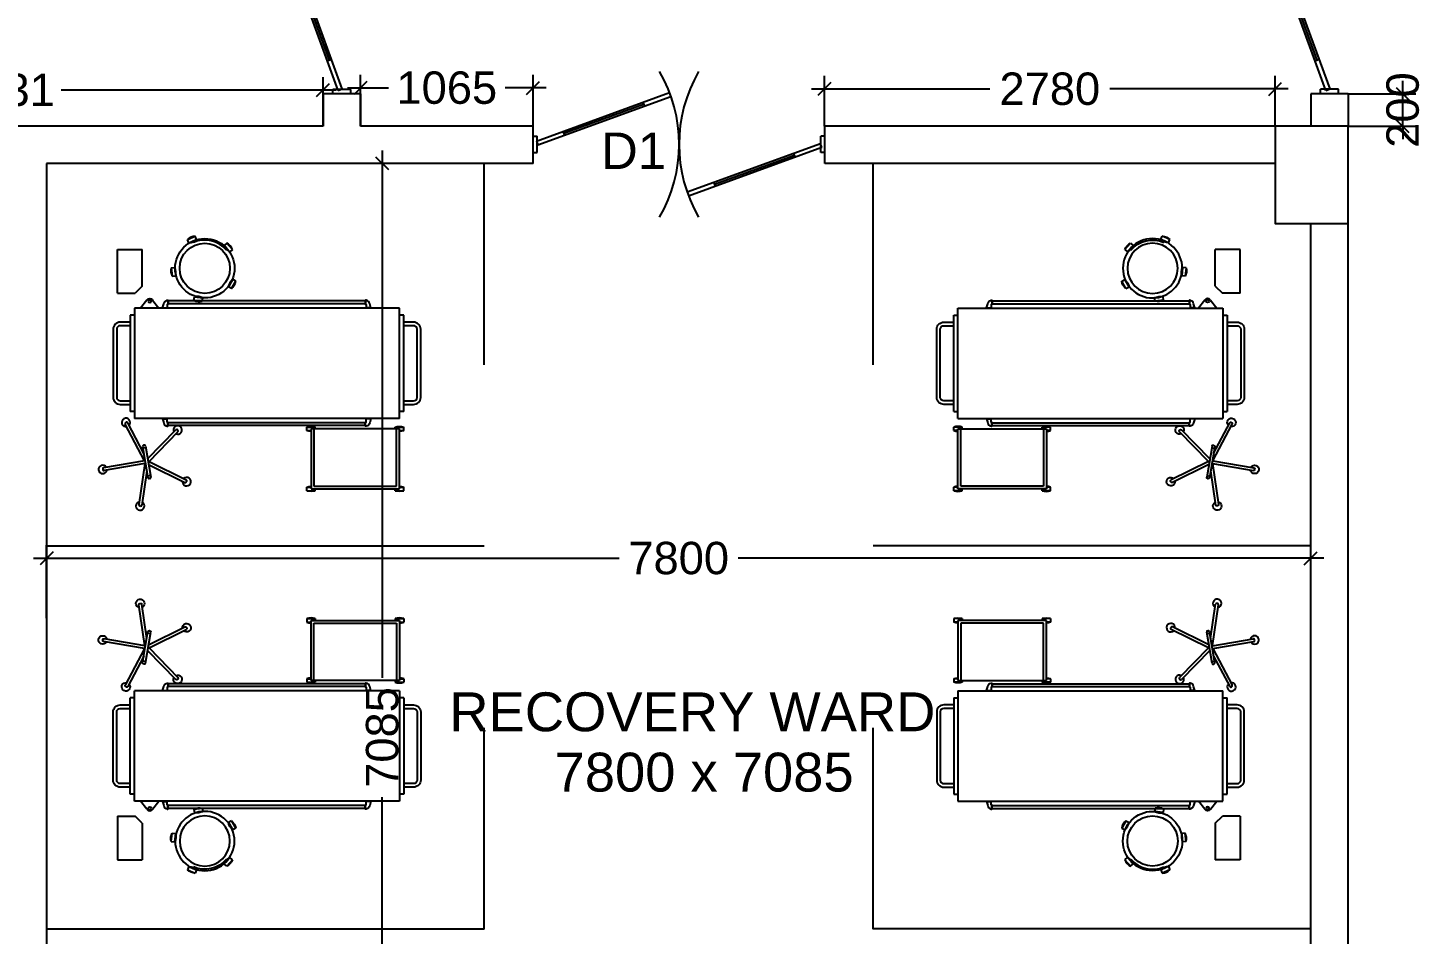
# Model space of a CAD drawing. Extents: x 7897917 to 8423973, y -6487334 to -6173396.
# Drawn here: x 7951689 to 7960303, y -6410856 to -6405263 of the extents above; entities that cross this region are included whole.
import ezdxf
from ezdxf.enums import TextEntityAlignment as Align

# ---------------------------------------------------------------- set-up
doc = ezdxf.new("R2010")
doc.units = 0
doc.header["$LTSCALE"] = 600
doc.header["$MEASUREMENT"] = 0
doc.header["$PDMODE"] = 35
doc.layers.get('0').update_dxf_attribs({"linetype": 'CONTINUOUS'})
doc.layers.get('Defpoints').update_dxf_attribs({"linetype": 'CONTINUOUS'})
for name, color, linetype in [('Beds', 33, 'CONTINUOUS'), ('DOOR', 32, 'CONTINUOUS'), ('Fire Door', 10, 'CONTINUOUS'), ('furniture', 33, 'CONTINUOUS'), ('joinery', 7, 'CONTINUOUS'), ('LA-column', 3, 'CONTINUOUS'), ('LOADING', 140, 'CONTINUOUS'), ('P-Wall', 8, 'CONTINUOUS'), ('Room Dim', 1, 'CONTINUOUS'), ('TEXT', 6, 'CONTINUOUS'), ('Walls', 7, 'CONTINUOUS'), ('Working Dim', 5, 'CONTINUOUS')]:
    doc.layers.add(name, color=color, linetype=linetype)
doc.styles.add('ari', font='arial.ttf')
doc.styles.add('ARIAL', font='arial.ttf')
doc.linetypes.add('ZIGZAG', pattern='A,0.0001,-0.2,[131,ltypeshp.shx,S=0.2,R=0,X=-0.2,Y=0],-0.4,[131,ltypeshp.shx,S=0.2,R=180,X=0.2,Y=0],-0.2', length=0.8001)
doc.dimstyles.new('int. dim', dxfattribs={"dimtxt": 450, "dimasz": 80, "dimexe": 80, "dimexo": 0, "dimgap": 70, "dimtad": 0, "dimdec": 0, "dimzin": 12, "dimdsep": 46, "dimtxsty": 'ari', "dimblk": 'OBLIQUE', "dimcen": 2, "dimdle": 80, "dimclrd": 256, "dimclre": 256, "dimclrt": 6, "dimadec": 0, "dimazin": 0, "dimtfac": 1, "dimtdec": 0, "dimtix": 1, "dimtmove": 2, "dimatfit": 3, "dimfxl": 1, "dimtolj": 1, "dimtzin": 0, "dimlwd": -1, "dimlwe": -1, "dimarcsym": 0})

# ---------------------------------------------------------------- blocks, each defined once
blk = doc.blocks.new('A$C15456D16')
at = {"layer": 'Fire Door'}
for p, q in [((978.6, 22.6), (65.1, 355.1)), ((978.6, 22.6), (65.1, 355.1)), ((978.7, 22.6), (65.1, 355.1)), ((969.1, -3.6), (55.6, 329)), ((969.1, -3.6), (55.6, 329)), ((969.2, -3.6), (55.6, 329)), ((247.8, 288.6), (238.3, 262.5)), ((247.8, 288.6), (238.3, 262.5)), ((247.8, 288.6), (238.3, 262.5)), ((791.2, 76), (243, 275.5)), ((791.2, 76), (243, 275.5)), ((791.2, 76), (243, 275.5)), ((795.9, 89.1), (786.4, 63)), ((795.9, 89.1), (786.4, 63)), ((795.9, 89.1), (786.4, 63)), ((-1000, 55.6), (-972.2, 55.6)), ((-1000, -55.6), (-1000, 55.6)), ((-1000, 55.6), (-972.2, 55.6)), ((-1000, -55.6), (-1000, 55.6)), ((-1000, 55.6), (-972.2, 55.6)), ((-1000, -55.6), (-1000, 55.6)), ((-978.6, -22.6), (-969.1, 3.6)), ((-978.6, -22.6), (-969.1, 3.6)), ((-978.6, -22.6), (-969.1, 3.6)), ((-972.2, -55.6), (-972.2, 55.6)), ((-972.2, -55.6), (-972.2, 55.6)), ((-972.2, -55.6), (-972.2, 55.6)), ((-969.1, 3.6), (-55.6, -329)), ((-969.1, 3.6), (-55.6, -329)), ((-969.1, 3.6), (-55.5, -329)), ((978.6, 22.6), (969.1, -3.6)), ((978.6, 22.6), (969.1, -3.6)), ((978.7, 22.6), (969.2, -3.6)), ((1000, 55.6), (972.2, 55.6)), ((972.2, -55.6), (972.2, 55.6)), ((1000, 55.6), (972.2, 55.6)), ((972.2, -55.6), (972.2, 55.6)), ((1000, 55.6), (972.2, 55.6)), ((972.2, -55.6), (972.2, 55.6)), ((1000, -55.6), (1000, 55.6)), ((1000, -55.6), (1000, 55.6)), ((1000, -55.6), (1000, 55.6)), ((-1000, -55.6), (-972.2, -55.6)), ((-1000, -55.6), (-972.2, -55.6)), ((-1000, -55.6), (-972.2, -55.6)), ((-978.6, -22.6), (-65.1, -355.1)), ((-978.6, -22.6), (-65.1, -355.1)), ((-978.6, -22.6), (-65, -355.1)), ((-795.9, -89.1), (-786.4, -63)), ((-795.9, -89.1), (-786.4, -63)), ((-795.9, -89.1), (-786.4, -63)), ((-791.2, -76), (-243, -275.5)), ((-791.2, -76), (-243, -275.5)), ((-791.2, -76), (-243, -275.5)), ((1000, -55.6), (972.2, -55.6)), ((1000, -55.6), (972.2, -55.6)), ((1000, -55.6), (972.2, -55.6)), ((-238.3, -262.5), (-247.8, -288.6)), ((-238.3, -262.5), (-247.8, -288.6)), ((-238.3, -262.5), (-247.8, -288.6))]:
    blk.add_line(p, q, dxfattribs=at)
at = {"layer": 'Fire Door', "extrusion": (0, 0, -1)}
for centre, major_axis, start_param, end_param in [((-1000, 0), (-1000, 0.1), 2.617886, 3.665084), ((-1000, 0), (-1000, 0.1), 2.617886, 3.665084), ((-1000, 0), (-1000, 0.1), 2.617886, 3.665084), ((1000, 0), (1000, 0.1), 2.618102, 3.665299), ((1000, 0), (1000, 0.1), 2.618102, 3.665299), ((1000, 0), (1000, 0.1), 2.618102, 3.665299)]:
    blk.add_ellipse(centre, major_axis=major_axis, ratio=1, start_param=start_param, end_param=end_param, dxfattribs=at)
blk = doc.blocks.new('Z$W@#5624')
at = {"layer": 'DOOR'}
for p, q in [((19.2, 469.7), (840.4, 768.6)), ((27.7, 446.2), (848.9, 745.1)), ((187.7, 517.8), (680.4, 697.1)), ((676.2, 708.8), (684.7, 685.4)), ((183.4, 529.5), (192, 506)), ((0, 399.5), (0, 499.4)), ((0, 499.4), (25, 499.4)), ((19.2, 469.7), (27.7, 446.2)), ((25, 399.5), (25, 499.4)), ((1770, 452.6), (948.8, 153.7)), ((1778.6, 429.2), (1770, 452.6)), ((1797.8, 499.4), (1772.8, 499.4)), ((1772.8, 399.5), (1772.8, 499.4)), ((1797.8, 399.5), (1797.8, 499.4)), ((0, 399.5), (25, 399.5)), ((1778.6, 429.2), (957.4, 130.3)), ((1610.1, 381.1), (1117.3, 201.8)), ((1614.3, 369.4), (1605.8, 392.9)), ((1797.8, 399.5), (1772.8, 399.5)), ((1113.1, 213.5), (1121.6, 190.1))]:
    blk.add_line(p, q, dxfattribs=at)
at = {"layer": 'DOOR', "color": 145}
for centre, start_param, end_param in [((0, 449.4), 2.617994, 3.665191), ((1797.8, 449.4), -0.523599, 0.523599)]:
    blk.add_ellipse(centre, major_axis=(-898.9, 0), ratio=1, start_param=start_param, end_param=end_param, dxfattribs=at)
blk = doc.blocks.new('HF12177-P')
for p, q in [((-0.0196, -0.007), (-0.1885, 0.2255)), ((0, 0), (-0.1724, 0.2372)), ((0, 0), (0.1724, 0.2372)), ((0.0196, -0.007), (0.1885, 0.2255)), ((-0.0631, -0.027), (-0.2951, -0.1024)), ((-0.01, -0.0308), (-0.2889, -0.1214)), ((-0.12, -0.015), (-0.12, -0.019)), ((-0.112, -0.007), (0.112, -0.007)), ((-0.112, -0.027), (0.112, -0.027)), ((-0.1, -0.007), (-0.1, -0.027)), ((-0.01, -0.0308), (-0.01, -0.324)), ((0.01, -0.0308), (0.01, -0.324)), ((0.01, -0.0308), (0.2889, -0.1214)), ((0.0631, -0.027), (0.2951, -0.1024)), ((0.1, -0.007), (0.1, -0.027)), ((0.12, -0.015), (0.12, -0.019))]:
    blk.add_line(p, q)
for centre, radius, start, end in [((-0.1852, 0.2378), 0.03, 325.47122, 286.52878), ((-0.1821, 0.2302), 0.008, 126.37327, 216), ((0, -0.017), 0.315, 125.62673, 126.37327), ((-0.1788, 0.2325), 0.008, 36, 125.62673), ((0.1852, 0.2378), 0.03, 253.47122, 214.52878), ((0.1788, 0.2325), 0.008, 54.37327, 144), ((0, -0.017), 0.315, 53.62673, 54.37327), ((0.1821, 0.2302), 0.008, 324, 53.62673), ((-0.2996, -0.1144), 0.03, 37.47122, 358.52878), ((-0.112, -0.015), 0.008, 90, 180), ((-0.112, -0.019), 0.008, 180, 270), ((0.112, -0.015), 0.008, 0, 90), ((0.112, -0.019), 0.008, 270, 0), ((0.2996, -0.1144), 0.03, 181.47122, 142.52878), ((-0.2926, -0.11), 0.008, 108, 197.62673), ((0, -0.017), 0.315, 197.62673, 198.37327), ((-0.2914, -0.1138), 0.008, 198.37327, 288), ((0.2914, -0.1138), 0.008, 252, 341.62673), ((0.2926, -0.11), 0.008, 342.37327, 72), ((0, -0.017), 0.315, 341.62673, 342.37327), ((0, -0.332), 0.03, 109.47122, 70.52878), ((-0.002, -0.324), 0.008, 180, 269.62673), ((0, -0.017), 0.315, 269.62673, 270.37327), ((0.002, -0.324), 0.008, 270.37327, 0)]:
    blk.add_arc(centre, radius, start, end)
blk = doc.blocks.new('HF10037A-P')
for p, q in [((-0.0301, 0.4129), (-0.0301, 0.3879)), ((0.0299, 0.4129), (-0.0301, 0.4129)), ((0.0299, 0.4129), (0.0299, 0.3879)), ((0.0299, 0.3879), (-0.0301, 0.3879)), ((-0.2161, 0.2789), (-0.2303, 0.2206)), ((-0.2303, 0.2206), (-0.206, 0.2147)), ((-0.2161, 0.2789), (-0.1918, 0.273)), ((-0.1918, 0.273), (-0.206, 0.2147)), ((0.1909, 0.2372), (0.2004, 0.2402)), ((0.1911, 0.2695), (0.2149, 0.2771)), ((0.1911, 0.2695), (0.2094, 0.2124)), ((0.2094, 0.2124), (0.2332, 0.22)), ((0.2149, 0.2771), (0.2332, 0.22)), ((-0.1637, 0.0065), (-0.1487, 0.0264)), ((-0.1637, 0.0065), (-0.1157, -0.0296)), ((-0.1487, 0.0264), (-0.1007, -0.0096)), ((0.0965, -0.0108), (0.1459, 0.0231)), ((0.1106, -0.0314), (0.1601, 0.0025)), ((0.1107, 0.0109), (0.1162, 0.0026)), ((0.1601, 0.0025), (0.1459, 0.0231)), ((-0.1157, -0.0296), (-0.1007, -0.0096)), ((0.1106, -0.0314), (0.0965, -0.0108))]:
    blk.add_line(p, q)
for radius in [0.21, 0.1775]:
    blk.add_circle((0, 0.1775), radius)
for centre, radius, start, end in [((-0.0001, 0.3254), 0.0925, 71.07536, 108.92464), ((-0.0001, 0.4754), 0.0925, 251.07536, 288.92464), ((-0.1382, 0.229), 0.0925, 147.34193, 185.19122), ((-0.2839, 0.2646), 0.0925, 327.34193, 5.19122), ((0, 0.1775), 0.2, 303.60368, 17.3657), ((0.2836, 0.2676), 0.0925, 178.84116, 216.69044), ((0.1407, 0.2219), 0.0925, 358.84116, 36.69044), ((-0.0871, 0.0584), 0.0925, 214.18748, 252.03677), ((-0.1772, -0.0615), 0.0925, 34.18748, 72.03677), ((0.1707, -0.066), 0.0925, 105.51211, 143.3614), ((0.0859, 0.0577), 0.0925, 285.51211, 323.3614)]:
    blk.add_arc(centre, radius, start, end)
blk = doc.blocks.new('ME17678-P')
at = {"layer": 'furniture', "color": 21}
for p, q in [((-0.05, 0.175), (0.26, 0.175)), ((-0.05, 0.175), (-0.05, 0.05)), ((0.26, 0.175), (0.26, 0)), ((0, 0), (-0.05, 0.05)), ((0, 0), (0.26, 0))]:
    blk.add_line(p, q, dxfattribs=at)
blk = doc.blocks.new('A$C6969112B')
at = {"layer": 'furniture', "color": 8}
for p, q in [((428.3, 1689), (477.6, 1728.6)), ((477.6, 1766.3), (1159.9, 1766.3)), ((477.6, 130.9), (477.6, 1766.3)), ((521.2, 1792.5), (1116.3, 1792.5)), ((521.2, 1766.3), (521.2, 1792.5)), ((1116.3, 1766.3), (1116.3, 1792.5)), ((1159.9, 130.9), (1159.9, 1766.3)), ((428.3, 1654.1), (477.6, 1614.5)), ((432.3, 1559.1), (432.3, 1556.9)), ((433.9, 342.6), (433.9, 1556.9)), ((451.4, 342.6), (451.4, 1556.9)), ((453, 1559.1), (453, 1556.9)), ((476, 1595), (476, 1560.9)), ((1161.6, 1595), (1161.6, 1560.9)), ((1184.5, 1559.1), (1184.5, 1556.9)), ((1186.1, 342.6), (1186.1, 1556.9)), ((1203.6, 342.6), (1203.6, 1556.9)), ((1205.2, 1559.1), (1205.2, 1556.9)), ((1234.1, 702.5), (1212.3, 702.5)), ((1212.3, 702.5), (1212.3, 650.2)), ((1234.1, 702.5), (1234.1, 676.4)), ((1605, 702.5), (1583.2, 702.5)), ((1583.2, 702.5), (1583.2, 676.4)), ((1605, 702.5), (1605, 650.2)), ((1223.2, 650.2), (1212.3, 650.2)), ((1223.2, 130.9), (1223.2, 676.4)), ((1223.2, 676.4), (1594.1, 676.4)), ((1223.2, 658.9), (1576.7, 658.9)), ((1576.7, 658.9), (1576.7, 148.4)), ((1594.1, 676.4), (1594.1, 130.9)), ((1605, 650.2), (1594.1, 650.2)), ((432.3, 340.4), (432.3, 342.6)), ((453, 340.4), (453, 342.6)), ((476, 304.5), (476, 338.6)), ((1161.6, 304.5), (1161.6, 338.6)), ((1184.5, 340.4), (1184.5, 342.6)), ((1205.2, 340.4), (1205.2, 342.6)), ((1159.9, 130.9), (477.6, 130.9)), ((521.2, 104.7), (521.2, 130.9)), ((1116.3, 104.7), (521.2, 104.7)), ((1116.3, 104.7), (1116.3, 130.9)), ((1223.2, 157.1), (1212.3, 157.1)), ((1212.3, 157.1), (1212.3, 104.7)), ((1234.1, 104.7), (1212.3, 104.7)), ((1576.7, 148.4), (1223.2, 148.4)), ((1594.1, 130.9), (1223.2, 130.9)), ((1234.1, 130.9), (1234.1, 104.7)), ((1583.2, 130.9), (1583.2, 104.7)), ((1605, 104.7), (1583.2, 104.7)), ((1605, 157.1), (1594.1, 157.1)), ((1605, 157.1), (1605, 104.7))]:
    blk.add_line(p, q, dxfattribs=at)
for points in [[(564.9, 1792.5), (564.9, 1853.6, -0.414214), (608.5, 1897.3), (1029, 1897.3, -0.414214), (1072.7, 1853.6), (1072.7, 1792.5)], [(586.7, 1792.5), (586.7, 1853.6, -0.414214), (608.5, 1875.4), (1029, 1875.4, -0.414214), (1050.8, 1853.6), (1050.8, 1792.5)], [(476, 1592.7), (451.4, 1585, 0.318781), (430, 1563.1), (430, 1559.1), (455.4, 1559.1), (455.4, 1563.1), (476, 1563.1)], [(1161.6, 1592.7), (1186.1, 1585, -0.318781), (1207.6, 1563.1), (1207.6, 1559.1), (1182.1, 1559.1), (1182.1, 1563.1), (1161.6, 1563.1)], [(476, 306.8), (451.4, 314.4, -0.318781), (430, 336.4), (430, 340.4), (455.4, 340.4), (455.4, 336.4), (476, 336.4)], [(1161.6, 306.8), (1186.1, 314.4, 0.318781), (1207.6, 336.4), (1207.6, 340.4), (1182.1, 340.4), (1182.1, 336.4), (1161.6, 336.4)], [(1072.7, 104.7), (1072.7, 43.6, -0.414214), (1029, 0), (608.5, 0, -0.414214), (564.9, 43.6), (564.9, 104.7)], [(1050.8, 104.7), (1050.8, 43.6, -0.414214), (1029, 21.8), (608.5, 21.8, -0.414214), (586.7, 43.6), (586.7, 104.7)]]:
    blk.add_lwpolyline(points, format="xyb", dxfattribs=at)
for points in [[(432.3, 1556.9), (453, 1556.9)], [(476, 1595), (477.6, 1595)], [(476, 1560.9), (477.6, 1560.9)], [(1161.6, 1595), (1159.9, 1595)], [(1161.6, 1560.9), (1159.9, 1560.9)], [(1205.2, 1556.9), (1184.5, 1556.9)], [(432.3, 342.6), (453, 342.6)], [(476, 338.6), (477.6, 338.6)], [(476, 304.5), (477.6, 304.5)], [(1161.6, 338.6), (1159.9, 338.6)], [(1161.6, 304.5), (1159.9, 304.5)], [(1205.2, 342.6), (1184.5, 342.6)]]:
    blk.add_lwpolyline(points, dxfattribs=at)
blk.add_circle((435.1, 1671.6), 9.27, dxfattribs=at)
for centre, radius, start, end in [((440.7, 1671.6), 21.4, 125.42703, 234.57297), ((1288.7, 676.4), 80.7, 161.07536, 198.92464), ((1157.8, 676.4), 80.7, 0, 18.92464), ((1659.6, 676.4), 80.7, 161.07536, 180), ((1528.7, 676.4), 80.7, 341.07536, 18.92464), ((1288.7, 130.9), 80.7, 161.07536, 198.92464), ((1157.8, 130.9), 80.7, 341.07536, 0), ((1659.6, 130.9), 80.7, 180, 198.92464), ((1528.7, 130.9), 80.7, 341.07536, 18.92464)]:
    blk.add_arc(centre, radius, start, end, dxfattribs=at)
at = {"layer": 'LOADING', "color": 8, "yscale": 872.7299101983663, "zscale": 872.7299101979671}
for name, p, xscale, rotation in [('HF12177-P', (1424.7, 1676), -872.7299101979006, 170.2976301882088), ('HF10037A-P', (215.1, 1178), -872.7299102004868, 353.6512974186875)]:
    blk.add_blockref(name, p, dxfattribs=dict(at, xscale=xscale, rotation=rotation))
at = {"layer": 'LOADING', "color": 8, "xscale": -872.7299101983663, "yscale": 872.7299101983663, "zscale": 872.7299101979671}
blk.add_blockref('ME17678-P', (343.2, 1718.8), dxfattribs=at)
blk = doc.blocks.new('_Oblique')
at = {"color": 0, "linetype": 'ByBlock', "lineweight": -2}
blk.add_line((-0.5, -0.5), (0.5, 0.5), dxfattribs=at)
blk = doc.blocks.new('*D560')
at = {"layer": 'Defpoints', "color": 0, "transparency": 16777216}
for p in [(7954805.5, -6405632.8), (7953741, -6405869.7), (7954805.5, -6405869.7, 5.1)]:
    blk.add_point(p, dxfattribs=at)
at = {"layer": 'Working Dim', "transparency": 16777216}
for p, q in [((7953741, -6405869.7), (7953741, -6405552.8)), ((7954805.5, -6405869.7), (7954805.5, -6405552.8)), ((7953661, -6405632.8), (7953913.3, -6405632.8)), ((7954885.5, -6405632.8), (7954633.2, -6405632.8))]:
    blk.add_line(p, q, dxfattribs=at)
at = {"layer": 'Working Dim', "transparency": 16777216, "xscale": 80, "yscale": 80, "zscale": 80, "rotation": 180}
blk.add_blockref('_Oblique', (7953741, -6405632.8), dxfattribs=at)
at = {"layer": 'Working Dim', "transparency": 16777216, "xscale": 80, "yscale": 80, "zscale": 80}
blk.add_blockref('_Oblique', (7954805.5, -6405632.8), dxfattribs=at)
at = {"layer": 'Working Dim', "color": 6, "transparency": 16777216, "insert": (7954273.3, -6405632.8), "char_height": 200, "attachment_point": 5, "style": 'ari'}
blk.add_mtext('\\A1;1065', dxfattribs=at)
blk = doc.blocks.new('*D561')
at = {"layer": 'Defpoints', "color": 0, "transparency": 16777216}
for p in [(7959384, -6405639.5), (7956603.5, -6405869.7, 5.1), (7959384, -6405869.7, 7.1)]:
    blk.add_point(p, dxfattribs=at)
at = {"layer": 'Working Dim', "transparency": 16777216}
for p, q in [((7956603.5, -6405869.7), (7956603.5, -6405559.5)), ((7959384, -6405869.7), (7959384, -6405559.5)), ((7956523.5, -6405639.5), (7957623.8, -6405639.5)), ((7959464, -6405639.5), (7958363.8, -6405639.5))]:
    blk.add_line(p, q, dxfattribs=at)
at = {"layer": 'Working Dim', "transparency": 16777216, "xscale": 80, "yscale": 80, "zscale": 80, "rotation": 180}
blk.add_blockref('_Oblique', (7956603.5, -6405639.5), dxfattribs=at)
at = {"layer": 'Working Dim', "transparency": 16777216, "xscale": 80, "yscale": 80, "zscale": 80}
blk.add_blockref('_Oblique', (7959384, -6405639.5), dxfattribs=at)
at = {"layer": 'Working Dim', "color": 6, "transparency": 16777216, "insert": (7957993.8, -6405639.5), "char_height": 200, "attachment_point": 5, "style": 'ari'}
blk.add_mtext('\\A1;2780', dxfattribs=at)
blk = doc.blocks.new('*D562')
at = {"layer": 'Defpoints', "color": 0, "transparency": 16777216}
for p in [(7953510, -6405646.6), (7949579, -6405869.7, 13.3), (7953510, -6405869.7)]:
    blk.add_point(p, dxfattribs=at)
at = {"layer": 'Working Dim', "transparency": 16777216}
for p, q in [((7949579, -6405869.7), (7949579, -6405566.6)), ((7953510, -6405869.7), (7953510, -6405566.6)), ((7949499, -6405646.6), (7951195.2, -6405646.6)), ((7953590, -6405646.6), (7951893.8, -6405646.6))]:
    blk.add_line(p, q, dxfattribs=at)
at = {"layer": 'Working Dim', "transparency": 16777216, "xscale": 80, "yscale": 80, "zscale": 80, "rotation": 180}
blk.add_blockref('_Oblique', (7949579, -6405646.6), dxfattribs=at)
at = {"layer": 'Working Dim', "transparency": 16777216, "xscale": 80, "yscale": 80, "zscale": 80}
blk.add_blockref('_Oblique', (7953510, -6405646.6), dxfattribs=at)
at = {"layer": 'Working Dim', "color": 6, "transparency": 16777216, "insert": (7951544.5, -6405646.6), "char_height": 200, "attachment_point": 5, "style": 'ari'}
blk.add_mtext('\\A1;3931', dxfattribs=at)
blk = doc.blocks.new('*D570')
at = {"layer": 'Defpoints', "color": 0, "transparency": 16777216}
for p in [(7959604, -6408536.1), (7951804, -6408906.9), (7959604, -6408906.9)]:
    blk.add_point(p, dxfattribs=at)
at = {"layer": 'Working Dim', "transparency": 16777216}
for p, q in [((7951804, -6408906.9), (7951804, -6408456.1)), ((7959604, -6408906.9), (7959604, -6408456.1)), ((7951724, -6408536.1), (7955336.6, -6408536.1)), ((7959684, -6408536.1), (7956071.5, -6408536.1))]:
    blk.add_line(p, q, dxfattribs=at)
at = {"layer": 'Working Dim', "transparency": 16777216, "xscale": 80, "yscale": 80, "zscale": 80, "rotation": 180}
blk.add_blockref('_Oblique', (7951804, -6408536.1), dxfattribs=at)
at = {"layer": 'Working Dim', "transparency": 16777216, "xscale": 80, "yscale": 80, "zscale": 80}
blk.add_blockref('_Oblique', (7959604, -6408536.1), dxfattribs=at)
at = {"layer": 'Working Dim', "color": 6, "transparency": 16777216, "insert": (7955704, -6408536.1), "char_height": 200, "attachment_point": 5, "style": 'ari'}
blk.add_mtext('\\A1;7800', dxfattribs=at)
blk = doc.blocks.new('*D571')
at = {"layer": 'Defpoints', "color": 0, "transparency": 16777216}
for p in [(7954275.4, -6406099.7, 13.3), (7953875.6, -6413184.7), (7954275.4, -6413184.7, 16)]:
    blk.add_point(p, dxfattribs=at)
at = {"layer": 'Working Dim', "transparency": 16777216}
for p, q in [((7953875.6, -6406019.7), (7953875.6, -6409273.6)), ((7954275.4, -6406099.7), (7953795.6, -6406099.7)), ((7953875.6, -6413264.7), (7953875.6, -6410010.8)), ((7954275.4, -6413184.7), (7953795.6, -6413184.7))]:
    blk.add_line(p, q, dxfattribs=at)
at = {"layer": 'Working Dim', "transparency": 16777216, "xscale": 80, "yscale": 80, "zscale": 80}
for p, rotation in [((7953875.6, -6406099.7), 90), ((7953875.6, -6413184.7), 270)]:
    blk.add_blockref('_Oblique', p, dxfattribs=dict(at, rotation=rotation))
at = {"layer": 'Working Dim', "color": 6, "transparency": 16777216, "insert": (7953875.6, -6409642.2), "char_height": 200, "attachment_point": 5, "rotation": 90, "style": 'ari'}
blk.add_mtext('\\A1;7085', dxfattribs=at)
blk = doc.blocks.new('*D972')
at = {"layer": 'Defpoints', "color": 0, "transparency": 16777216}
for p in [(7959834, -6405669.7), (7960171.5, -6405669.7), (7959834, -6405869.7, 1.7)]:
    blk.add_point(p, dxfattribs=at)
at = {"layer": 'Working Dim', "transparency": 16777216}
for p, q in [((7960171.5, -6405669.7), (7960171.5, -6405589.7)), ((7959834, -6405669.7), (7960251.5, -6405669.7)), ((7960171.5, -6405869.7), (7960171.5, -6405669.7)), ((7959834, -6405869.7), (7960251.5, -6405869.7)), ((7960171.5, -6405869.7), (7960171.5, -6405949.7))]:
    blk.add_line(p, q, dxfattribs=at)
at = {"layer": 'Working Dim', "transparency": 16777216, "xscale": 80, "yscale": 80, "zscale": 80}
for p, rotation in [((7960171.5, -6405669.7), 270), ((7960171.5, -6405869.7), 90)]:
    blk.add_blockref('_Oblique', p, dxfattribs=dict(at, rotation=rotation))
at = {"layer": 'Working Dim', "color": 6, "transparency": 16777216, "insert": (7960171.5, -6405769.7), "char_height": 200, "attachment_point": 5, "rotation": 90, "style": 'ari'}
blk.add_mtext('\\A1;200', dxfattribs=at)

msp = doc.modelspace()

# ---------------------------------------------------------------- linework, layer by layer
at = {"layer": 'Beds', "linetype": 'ZIGZAG', "ltscale": 0.6}
for p, q in [((7954504.285, -6407342.189), (7954504.285, -6406099.689)), ((7956903.812, -6407342.189), (7956903.812, -6406099.689)), ((7951804.049, -6408460.42), (7954504.285, -6408460.42)), ((7959604.049, -6408460.42), (7956903.812, -6408460.42)), ((7954504.285, -6410824.397), (7954504.285, -6409581.897)), ((7956903.812, -6410824.397), (7956903.812, -6409581.897)), ((7951804.049, -6410822.556), (7954504.285, -6410822.556)), ((7959604.049, -6410822.556), (7956903.812, -6410822.556))]:
    msp.add_line(p, q, dxfattribs=at)
at = {"layer": 'LA-column', "color": 2, "elevation": 2.39}
msp.add_lwpolyline([(7959834.047, -6406469.678), (7959834.047, -6405869.678), (7959384.047, -6405869.678), (7959384.047, -6406469.678)], close=True, dxfattribs=at)
at = {"layer": 'Walls', "linetype": 'Continuous'}
for p, q in [((7953739.96, -6405669.732), (7953509.959, -6405669.732)), ((7953509.959, -6405669.732), (7953509.959, -6405869.732)), ((7953739.959, -6405669.732), (7953739.959, -6405869.732)), ((7959833.96, -6405669.721), (7959603.96, -6405669.721)), ((7959603.96, -6405669.721), (7959603.96, -6405869.721)), ((7959833.96, -6405669.721), (7959833.96, -6405869.721)), ((7953509.959, -6405869.689), (7949579.049, -6405869.689)), ((7954806.549, -6405869.689), (7953739.959, -6405869.689)), ((7954806.549, -6406099.685), (7954806.549, -6405869.685)), ((7959384.047, -6405869.741, 1.929), (7956606.549, -6405869.685)), ((7956606.549, -6406099.685), (7956606.549, -6405869.685)), ((7954806.549, -6406099.689), (7951804.049, -6406099.738)), ((7951804.049, -6406099.738), (7951804.049, -6413184.714)), ((7959384.047, -6406099.741, 1.929), (7956606.549, -6406099.685)), ((7959604.049, -6411269.558), (7959604.049, -6406469.678)), ((7959834.049, -6413184.688), (7959834.049, -6406469.678))]:
    msp.add_line(p, q, dxfattribs=at)

# ---------------------------------------------------------------- block references
at = {"layer": 'DOOR', "linetype": 'Continuous', "xscale": 1.001247152686119, "yscale": 1.001247152686119, "zscale": 1.001247152686119}
msp.add_blockref('Z$W@#5624', (7954806.549, -6406431.352), dxfattribs=at)
at = {"layer": 'Fire Door', "color": 3, "lineweight": 0, "xscale": -1, "rotation": 90}
for p in [(7953624.96, -6404669.713), (7959718.96, -6404669.703)]:
    msp.add_blockref('A$C15456D16', p, dxfattribs=at)
at = {"layer": 'P-Wall', "xscale": -1}
for p, rotation in [((7954112.206, -6406514.167), 90), ((7957295.892, -6410513.824), 270)]:
    msp.add_blockref('A$C6969112B', p, dxfattribs=dict(at, rotation=rotation))
at = {"layer": 'P-Wall'}
for p, rotation in [((7957295.892, -6406514.167), 270), ((7954112.206, -6410513.824), 90)]:
    msp.add_blockref('A$C6969112B', p, dxfattribs=dict(at, rotation=rotation))

# ---------------------------------------------------------------- texts
at = {"layer": 'joinery', "style": 'ari'}
msp.add_text('D1', height=225, dxfattribs=at).set_placement((7955224.753, -6406133.434, -13.147))
at = {"layer": 'Room Dim', "style": 'ARIAL'}
msp.add_text('7800 x 7085', height=240, dxfattribs=at).set_placement((7955860.882, -6409976.234), align=Align.CENTER)
at = {"layer": 'TEXT', "color": 7, "style": 'ARIAL'}
msp.add_text('RECOVERY WARD', height=240, dxfattribs=at).set_placement((7955788.429, -6409603.97), align=Align.CENTER)

# ---------------------------------------------------------------- dimensions: what is measured, and where the dimension line sits
at = {"layer": 'Working Dim'}
for base, p1, p2, picture, middle in [((7954805.549, -6405632.839), (7953740.959, -6405869.732), (7954805.549, -6405869.685, 5.131), '*D560', (7954273.254, -6405632.839)), ((7959384.047, -6405639.474), (7956603.549, -6405869.685, 5.131), (7959384.047, -6405869.741, 7.06), '*D561', (7957993.798, -6405639.474)), ((7953509.959, -6405646.554), (7949579.049, -6405869.689, 13.302), (7953509.959, -6405869.689), '*D562', (7951544.504, -6405646.554)), ((7959604.049, -6408536.146), (7951804.049, -6408906.92), (7959604.049, -6408906.921), '*D570', (7955704.049, -6408536.146))]:
    dim = msp.add_linear_dim(base=base, p1=p1, p2=p2, dimstyle='int. dim', override={"dimtxt": 200}, dxfattribs=at)
    dim.commit()
    dim.dimension.update_dxf_attribs({"geometry": picture, "text_midpoint": middle})
for base, p1, p2, override, picture, middle in [((7960171.531, -6405669.721), (7959834.046, -6405869.735, 1.721), (7959834.046, -6405669.721), {"dimtxt": 200, "dimarcsym": 1}, '*D972', (7960171.531, -6405769.728)), ((7953875.633, -6413184.721), (7954275.369, -6406099.689, 13.302), (7954275.369, -6413184.721, 15.998), {"dimtxt": 200}, '*D571', (7953875.633, -6409642.205))]:
    dim = msp.add_linear_dim(base=base, p1=p1, p2=p2, angle=270, dimstyle='int. dim', override=override, dxfattribs=at)
    dim.commit()
    dim.dimension.update_dxf_attribs({"geometry": picture, "text_midpoint": middle})

doc.saveas('drawing.dxf')
